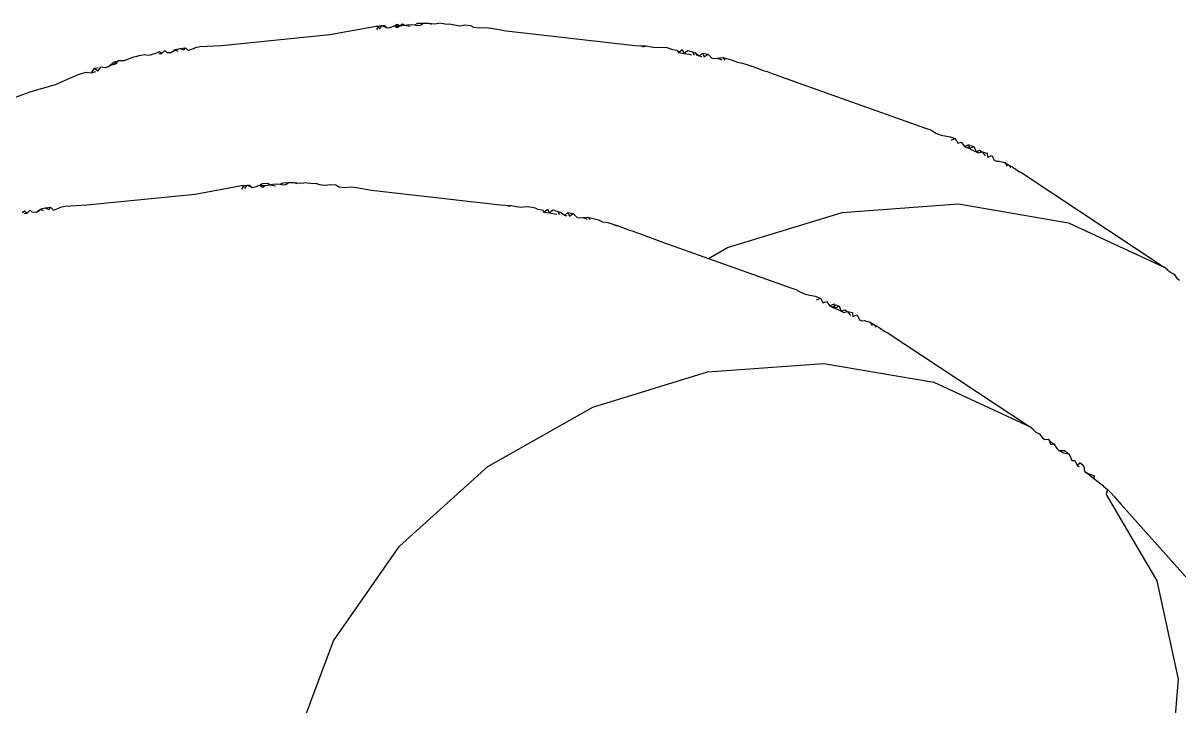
# Model space of a CAD drawing. Header units: inches. Extents: x 9636 to 21597, y -10243 to 557.
# Drawn here: x 14774.12 to 14774.926, y -8335.51 to -8335.033 of the extents above; entities that cross this region are included whole.
import ezdxf

# ---------------------------------------------------------------- set-up
doc = ezdxf.new("R2010")
doc.units = ezdxf.units.IN
doc.header["$MEASUREMENT"] = 0
doc.layers.add('Edges', color=7, linetype='Continuous')

# ---------------------------------------------------------------- blocks, each defined once
blk = doc.blocks.new('FF')
at = {"layer": 'Edges', "color": 252, "true_color": 0x939598}
for p, q in [((14774.33376, -8335.04128), (14774.36615, -8335.03542)), ((14774.36615, -8335.03542), (14774.36996, -8335.03498)), ((14774.36615, -8335.03542), (14774.36807, -8335.03544)), ((14774.36644, -8335.03779), (14774.36807, -8335.03544)), ((14774.36807, -8335.03544), (14774.36996, -8335.03498)), ((14774.36831, -8335.0375), (14774.36996, -8335.03498)), ((14774.36996, -8335.03498), (14774.37175, -8335.03503)), ((14774.36996, -8335.03498), (14774.37358, -8335.03669)), ((14774.37175, -8335.03503), (14774.37358, -8335.03669)), ((14774.37358, -8335.03669), (14774.37569, -8335.03636)), ((14774.37569, -8335.03636), (14774.37885, -8335.0352)), ((14774.37885, -8335.0352), (14774.38063, -8335.03402)), ((14774.37885, -8335.0352), (14774.38263, -8335.03529)), ((14774.37885, -8335.0352), (14774.3808, -8335.0364)), ((14774.38063, -8335.03402), (14774.38263, -8335.03529)), ((14774.3808, -8335.0364), (14774.38263, -8335.03529)), ((14774.38263, -8335.03529), (14774.38445, -8335.03377)), ((14774.38263, -8335.03529), (14774.38604, -8335.03476)), ((14774.38445, -8335.03377), (14774.38604, -8335.03476)), ((14774.38604, -8335.03476), (14774.38794, -8335.03447)), ((14774.38604, -8335.03476), (14774.38988, -8335.03546)), ((14774.38794, -8335.03447), (14774.39067, -8335.03424)), ((14774.39067, -8335.03424), (14774.39296, -8335.03441)), ((14774.39296, -8335.03441), (14774.39517, -8335.03335)), ((14774.39296, -8335.03441), (14774.3952, -8335.03491)), ((14774.39517, -8335.03335), (14774.39899, -8335.03329)), ((14774.3952, -8335.03491), (14774.3971, -8335.03471)), ((14774.3971, -8335.03471), (14774.39899, -8335.03329)), ((14774.39899, -8335.03329), (14774.40282, -8335.03329)), ((14774.40282, -8335.03329), (14774.40667, -8335.03372)), ((14774.40282, -8335.03329), (14774.40465, -8335.03393)), ((14774.40667, -8335.03372), (14774.40971, -8335.03341)), ((14774.41452, -8335.03395), (14774.40971, -8335.03341)), ((14774.41452, -8335.03395), (14774.41736, -8335.03373)), ((14774.41736, -8335.03373), (14774.42181, -8335.03478)), ((14774.42181, -8335.03478), (14774.42466, -8335.0351)), ((14774.42466, -8335.0351), (14774.42805, -8335.03453)), ((14774.42805, -8335.03453), (14774.43186, -8335.03491)), ((14774.43186, -8335.03491), (14774.43394, -8335.03615)), ((14774.43394, -8335.03615), (14774.43806, -8335.03662)), ((14774.43806, -8335.03662), (14774.4425, -8335.03625)), ((14774.4425, -8335.03625), (14774.44629, -8335.03682)), ((14774.44629, -8335.03682), (14774.45685, -8335.03869)), ((14774.45685, -8335.03869), (14774.54676, -8335.04894)), ((14774.25813, -8335.04888), (14774.33376, -8335.04128)), ((14774.20847, -8335.05547), (14774.21292, -8335.05413)), ((14774.21292, -8335.05413), (14774.21467, -8335.05309)), ((14774.21431, -8335.05481), (14774.21646, -8335.05457)), ((14774.21467, -8335.05309), (14774.21646, -8335.05457)), ((14774.21646, -8335.05457), (14774.21843, -8335.05246)), ((14774.21843, -8335.05246), (14774.2198, -8335.05374)), ((14774.2198, -8335.05374), (14774.22288, -8335.05384)), ((14774.22288, -8335.05384), (14774.22702, -8335.05149)), ((14774.22288, -8335.05384), (14774.22565, -8335.05184)), ((14774.22565, -8335.05184), (14774.22702, -8335.05149)), ((14774.22565, -8335.05184), (14774.22762, -8335.05286)), ((14774.22702, -8335.05149), (14774.22902, -8335.05096)), ((14774.22902, -8335.05096), (14774.23282, -8335.05052)), ((14774.22902, -8335.05096), (14774.23183, -8335.05198)), ((14774.23183, -8335.05198), (14774.23282, -8335.05052)), ((14774.23282, -8335.05052), (14774.23482, -8335.05249)), ((14774.23482, -8335.05249), (14774.24074, -8335.05013)), ((14774.24074, -8335.05013), (14774.24289, -8335.04969)), ((14774.24289, -8335.04969), (14774.25813, -8335.04888)), ((14774.54676, -8335.04894), (14774.55061, -8335.04908)), ((14774.55061, -8335.04908), (14774.55446, -8335.04927)), ((14774.55221, -8335.04983), (14774.55446, -8335.04927)), ((14774.55446, -8335.04927), (14774.5606, -8335.05044)), ((14774.5606, -8335.05044), (14774.56518, -8335.05007)), ((14774.56518, -8335.05007), (14774.569, -8335.05045)), ((14774.569, -8335.05045), (14774.57107, -8335.05096)), ((14774.57107, -8335.05096), (14774.5728, -8335.05183)), ((14774.5728, -8335.05183), (14774.57618, -8335.05221)), ((14774.57618, -8335.05221), (14774.57721, -8335.05392)), ((14774.57721, -8335.05392), (14774.57963, -8335.05178)), ((14774.57721, -8335.05392), (14774.58094, -8335.05453)), ((14774.57963, -8335.05178), (14774.58094, -8335.05453)), ((14774.58094, -8335.05453), (14774.5834, -8335.05235)), ((14774.58094, -8335.05453), (14774.58469, -8335.05505)), ((14774.5834, -8335.05235), (14774.587, -8335.05343)), ((14774.587, -8335.05343), (14774.58803, -8335.05569)), ((14774.587, -8335.05343), (14774.5888, -8335.05397)), ((14774.5888, -8335.05397), (14774.59183, -8335.05604)), ((14774.5888, -8335.05397), (14774.58995, -8335.05578)), ((14774.59183, -8335.05604), (14774.59391, -8335.05422)), ((14774.59391, -8335.05422), (14774.59513, -8335.05685)), ((14774.59391, -8335.05422), (14774.59763, -8335.05498)), ((14774.59513, -8335.05685), (14774.59763, -8335.05498)), ((14774.59763, -8335.05498), (14774.60036, -8335.0577)), ((14774.17859, -8335.06393), (14774.18032, -8335.06267)), ((14774.18032, -8335.06267), (14774.18291, -8335.06053)), ((14774.18032, -8335.06267), (14774.18347, -8335.06202)), ((14774.18291, -8335.06053), (14774.18654, -8335.05948)), ((14774.18654, -8335.05948), (14774.18347, -8335.06202)), ((14774.18347, -8335.06202), (14774.18522, -8335.06133)), ((14774.18654, -8335.05948), (14774.19012, -8335.05941)), ((14774.19012, -8335.05941), (14774.1968, -8335.0568)), ((14774.1968, -8335.0568), (14774.2005, -8335.05593)), ((14774.19866, -8335.05659), (14774.2005, -8335.05593)), ((14774.2005, -8335.05593), (14774.20421, -8335.05511)), ((14774.20421, -8335.05511), (14774.20643, -8335.0557)), ((14774.20643, -8335.0557), (14774.20847, -8335.05547)), ((14774.58469, -8335.05505), (14774.58617, -8335.05538)), ((14774.58995, -8335.05578), (14774.59326, -8335.05654)), ((14774.60036, -8335.0577), (14774.60224, -8335.05801)), ((14774.60224, -8335.05801), (14774.60428, -8335.05777)), ((14774.60428, -8335.05777), (14774.60799, -8335.05736)), ((14774.60428, -8335.05777), (14774.60749, -8335.05887)), ((14774.60799, -8335.05736), (14774.61165, -8335.05831)), ((14774.60799, -8335.05736), (14774.60944, -8335.05919)), ((14774.61165, -8335.05831), (14774.61531, -8335.0593)), ((14774.61531, -8335.0593), (14774.61808, -8335.0606)), ((14774.61808, -8335.0606), (14774.62183, -8335.06121)), ((14774.62183, -8335.06121), (14774.62544, -8335.06234)), ((14774.62544, -8335.06234), (14774.62902, -8335.06352)), ((14774.62544, -8335.06234), (14774.62748, -8335.06322)), ((14774.14634, -8335.07428), (14774.15595, -8335.07008)), ((14774.15595, -8335.07008), (14774.15943, -8335.06867)), ((14774.15943, -8335.06867), (14774.16381, -8335.06758)), ((14774.16381, -8335.06758), (14774.16728, -8335.06794)), ((14774.16728, -8335.06794), (14774.16929, -8335.06496)), ((14774.16728, -8335.06794), (14774.17025, -8335.0672)), ((14774.17204, -8335.06465), (14774.16929, -8335.06496)), ((14774.16929, -8335.06496), (14774.17199, -8335.06652)), ((14774.17199, -8335.06652), (14774.17379, -8335.06403)), ((14774.17685, -8335.06461), (14774.17379, -8335.06403)), ((14774.17859, -8335.06393), (14774.17685, -8335.06461)), ((14774.62748, -8335.06322), (14774.62902, -8335.06352)), ((14774.62902, -8335.06352), (14774.63701, -8335.06662)), ((14774.63701, -8335.06662), (14774.63894, -8335.06707)), ((14774.63894, -8335.06707), (14774.64244, -8335.06843)), ((14774.64244, -8335.06843), (14774.64386, -8335.06893)), ((14774.64386, -8335.06893), (14774.66061, -8335.07504)), ((14774.12437, -8335.0814), (14774.14295, -8335.07587)), ((14774.14295, -8335.07587), (14774.14634, -8335.07428)), ((14774.66061, -8335.07504), (14774.7496, -8335.10676)), ((14774.11171, -8335.08585), (14774.12437, -8335.0814)), ((14774.7496, -8335.10676), (14774.75321, -8335.1079)), ((14774.75321, -8335.1079), (14774.75675, -8335.11009)), ((14774.75675, -8335.11009), (14774.76061, -8335.11147)), ((14774.76061, -8335.11147), (14774.76672, -8335.11263)), ((14774.76672, -8335.11263), (14774.77022, -8335.11398)), ((14774.76759, -8335.11513), (14774.77022, -8335.11398)), ((14774.77022, -8335.11398), (14774.77217, -8335.11726)), ((14774.77217, -8335.11726), (14774.77449, -8335.11642)), ((14774.77449, -8335.11642), (14774.77685, -8335.11943)), ((14774.77685, -8335.11943), (14774.77987, -8335.11802)), ((14774.77685, -8335.11943), (14774.78019, -8335.12099)), ((14774.77685, -8335.11943), (14774.77852, -8335.12021)), ((14774.77852, -8335.12021), (14774.78105, -8335.11875)), ((14774.77987, -8335.11802), (14774.78019, -8335.12099)), ((14774.78019, -8335.12099), (14774.78326, -8335.11954)), ((14774.78105, -8335.11875), (14774.78326, -8335.11954)), ((14774.78326, -8335.11954), (14774.78486, -8335.12316)), ((14774.77852, -8335.12021), (14774.78019, -8335.12099)), ((14774.78019, -8335.12099), (14774.78188, -8335.12172)), ((14774.78188, -8335.12172), (14774.78486, -8335.12316)), ((14774.78486, -8335.12316), (14774.78734, -8335.12217)), ((14774.78486, -8335.12316), (14774.78653, -8335.12394)), ((14774.78653, -8335.12394), (14774.78913, -8335.12332)), ((14774.78734, -8335.12217), (14774.78913, -8335.12332)), ((14774.78913, -8335.12332), (14774.79121, -8335.12611)), ((14774.78913, -8335.12332), (14774.79262, -8335.12405)), ((14774.79262, -8335.12405), (14774.79289, -8335.12689)), ((14774.79289, -8335.12689), (14774.7959, -8335.12575)), ((14774.7959, -8335.12575), (14774.79757, -8335.12907)), ((14774.79757, -8335.12907), (14774.79925, -8335.12985)), ((14774.79925, -8335.12985), (14774.80109, -8335.12965)), ((14774.80109, -8335.12965), (14774.80493, -8335.13072)), ((14774.80493, -8335.13072), (14774.8081, -8335.13258)), ((14774.80493, -8335.13072), (14774.8065, -8335.13322)), ((14774.8081, -8335.13258), (14774.81123, -8335.13448)), ((14774.8081, -8335.13258), (14774.80893, -8335.13435)), ((14774.81123, -8335.13448), (14774.81519, -8335.13726)), ((14774.81519, -8335.13726), (14774.81679, -8335.13801)), ((14774.81679, -8335.13801), (14774.91627, -8335.20379)), ((14774.23969, -8335.15269), (14774.27209, -8335.14684)), ((14774.27209, -8335.14684), (14774.27589, -8335.1464)), ((14774.27209, -8335.14684), (14774.27401, -8335.14686)), ((14774.27237, -8335.14921), (14774.27401, -8335.14686)), ((14774.27401, -8335.14686), (14774.27589, -8335.1464)), ((14774.27425, -8335.14892), (14774.27589, -8335.1464)), ((14774.27589, -8335.1464), (14774.27769, -8335.14644)), ((14774.27589, -8335.1464), (14774.27952, -8335.14811)), ((14774.27769, -8335.14644), (14774.27952, -8335.14811)), ((14774.27952, -8335.14811), (14774.28163, -8335.14778)), ((14774.28163, -8335.14778), (14774.28478, -8335.14661)), ((14774.28478, -8335.14661), (14774.28657, -8335.14544)), ((14774.28478, -8335.14661), (14774.28857, -8335.14671)), ((14774.28478, -8335.14661), (14774.28674, -8335.14782)), ((14774.28657, -8335.14544), (14774.29039, -8335.14519)), ((14774.28674, -8335.14782), (14774.28857, -8335.14671)), ((14774.28857, -8335.14671), (14774.29198, -8335.14618)), ((14774.29039, -8335.14519), (14774.29198, -8335.14618)), ((14774.29198, -8335.14618), (14774.29387, -8335.14588)), ((14774.29198, -8335.14618), (14774.29582, -8335.14688)), ((14774.29387, -8335.14588), (14774.29661, -8335.14565)), ((14774.29661, -8335.14565), (14774.29889, -8335.14582)), ((14774.29889, -8335.14582), (14774.3011, -8335.14477)), ((14774.29889, -8335.14582), (14774.30113, -8335.14633)), ((14774.3011, -8335.14477), (14774.30493, -8335.14471)), ((14774.30113, -8335.14633), (14774.30304, -8335.14613)), ((14774.30304, -8335.14613), (14774.30493, -8335.14471)), ((14774.30493, -8335.14471), (14774.30876, -8335.14471)), ((14774.30876, -8335.14471), (14774.3126, -8335.14514)), ((14774.30876, -8335.14471), (14774.31058, -8335.14535)), ((14774.3126, -8335.14514), (14774.31565, -8335.14483)), ((14774.32046, -8335.14537), (14774.31565, -8335.14483)), ((14774.32046, -8335.14537), (14774.3233, -8335.14515)), ((14774.3233, -8335.14515), (14774.32774, -8335.1462)), ((14774.32774, -8335.1462), (14774.33059, -8335.14652)), ((14774.33059, -8335.14652), (14774.33399, -8335.14595)), ((14774.33399, -8335.14595), (14774.3378, -8335.14633)), ((14774.3378, -8335.14633), (14774.33988, -8335.14757)), ((14774.33988, -8335.14757), (14774.344, -8335.14804)), ((14774.344, -8335.14804), (14774.34844, -8335.14766)), ((14774.34844, -8335.14766), (14774.35223, -8335.14824)), ((14774.35223, -8335.14824), (14774.36279, -8335.1501)), ((14774.36279, -8335.1501), (14774.4527, -8335.16036)), ((14774.16407, -8335.16029), (14774.23969, -8335.15269)), ((14774.69142, -8335.16551), (14774.77261, -8335.15958)), ((14774.77261, -8335.15958), (14774.84944, -8335.17271)), ((14774.11886, -8335.16554), (14774.1206, -8335.16451)), ((14774.12024, -8335.16623), (14774.1224, -8335.16599)), ((14774.1206, -8335.16451), (14774.1224, -8335.16599)), ((14774.1224, -8335.16599), (14774.12436, -8335.16388)), ((14774.12436, -8335.16388), (14774.12573, -8335.16516)), ((14774.12573, -8335.16516), (14774.12881, -8335.16526)), ((14774.12881, -8335.16526), (14774.13296, -8335.1629)), ((14774.12881, -8335.16526), (14774.13159, -8335.16326)), ((14774.13159, -8335.16326), (14774.13296, -8335.1629)), ((14774.13159, -8335.16326), (14774.13356, -8335.16427)), ((14774.13296, -8335.1629), (14774.13496, -8335.16238)), ((14774.13496, -8335.16238), (14774.13876, -8335.16194)), ((14774.13496, -8335.16238), (14774.13777, -8335.1634)), ((14774.13777, -8335.1634), (14774.13876, -8335.16194)), ((14774.13876, -8335.16194), (14774.14076, -8335.16391)), ((14774.14076, -8335.16391), (14774.14668, -8335.16155)), ((14774.14668, -8335.16155), (14774.14883, -8335.16111)), ((14774.14883, -8335.16111), (14774.16407, -8335.16029)), ((14774.4527, -8335.16036), (14774.45655, -8335.1605)), ((14774.45655, -8335.1605), (14774.4604, -8335.16069)), ((14774.45815, -8335.16125), (14774.4604, -8335.16069)), ((14774.4604, -8335.16069), (14774.46654, -8335.16186)), ((14774.46654, -8335.16186), (14774.47112, -8335.16149)), ((14774.47112, -8335.16149), (14774.47493, -8335.16187)), ((14774.47493, -8335.16187), (14774.477, -8335.16237)), ((14774.477, -8335.16237), (14774.47874, -8335.16324)), ((14774.47874, -8335.16324), (14774.48211, -8335.16363)), ((14774.48211, -8335.16363), (14774.48314, -8335.16533)), ((14774.48314, -8335.16533), (14774.48556, -8335.1632)), ((14774.48314, -8335.16533), (14774.48688, -8335.16594)), ((14774.48556, -8335.1632), (14774.48688, -8335.16594)), ((14774.48688, -8335.16594), (14774.48934, -8335.16377)), ((14774.48688, -8335.16594), (14774.49063, -8335.16647)), ((14774.48934, -8335.16377), (14774.49293, -8335.16485)), ((14774.49063, -8335.16647), (14774.4921, -8335.1668)), ((14774.49293, -8335.16485), (14774.49397, -8335.1671)), ((14774.49293, -8335.16485), (14774.49474, -8335.16539)), ((14774.49474, -8335.16539), (14774.49777, -8335.16746)), ((14774.49777, -8335.16746), (14774.49984, -8335.16563)), ((14774.49777, -8335.16746), (14774.4992, -8335.16796)), ((14774.49984, -8335.16563), (14774.50106, -8335.16826)), ((14774.49984, -8335.16563), (14774.50357, -8335.16639)), ((14774.50106, -8335.16826), (14774.50357, -8335.16639)), ((14774.50357, -8335.16639), (14774.5063, -8335.16912)), ((14774.61141, -8335.19008), (14774.69142, -8335.16551)), ((14774.5063, -8335.16912), (14774.50817, -8335.16943)), ((14774.50817, -8335.16943), (14774.51022, -8335.16919)), ((14774.51022, -8335.16919), (14774.51392, -8335.16878)), ((14774.51022, -8335.16919), (14774.51343, -8335.17028)), ((14774.51392, -8335.16878), (14774.51759, -8335.16973)), ((14774.51392, -8335.16878), (14774.51538, -8335.1706)), ((14774.51759, -8335.16973), (14774.52124, -8335.17072)), ((14774.52124, -8335.17072), (14774.52402, -8335.17202)), ((14774.52402, -8335.17202), (14774.52777, -8335.17263)), ((14774.52777, -8335.17263), (14774.53137, -8335.17376)), ((14774.53137, -8335.17376), (14774.53495, -8335.17494)), ((14774.53137, -8335.17376), (14774.53341, -8335.17464)), ((14774.53341, -8335.17464), (14774.53495, -8335.17494)), ((14774.53495, -8335.17494), (14774.54295, -8335.17804)), ((14774.84944, -8335.17271), (14774.91627, -8335.20379)), ((14774.54295, -8335.17804), (14774.54488, -8335.17849)), ((14774.54488, -8335.17849), (14774.54838, -8335.17984)), ((14774.54838, -8335.17984), (14774.5498, -8335.18035)), ((14774.5498, -8335.18035), (14774.56654, -8335.18645)), ((14774.56654, -8335.18645), (14774.59801, -8335.19767)), ((14774.59801, -8335.19767), (14774.61141, -8335.19008)), ((14774.59801, -8335.19767), (14774.65554, -8335.21818)), ((14774.91854, -8335.20564), (14774.91627, -8335.20379)), ((14774.91854, -8335.20564), (14774.92078, -8335.20763)), ((14774.92078, -8335.20763), (14774.92314, -8335.20871)), ((14774.92314, -8335.20871), (14774.92501, -8335.2114)), ((14774.92501, -8335.2114), (14774.92687, -8335.21288)), ((14774.65554, -8335.21818), (14774.65915, -8335.21932)), ((14774.65915, -8335.21932), (14774.66269, -8335.22151)), ((14774.66269, -8335.22151), (14774.66655, -8335.22288)), ((14774.66655, -8335.22288), (14774.67266, -8335.22404)), ((14774.67266, -8335.22404), (14774.67616, -8335.2254)), ((14774.67353, -8335.22655), (14774.67616, -8335.2254)), ((14774.67616, -8335.2254), (14774.6781, -8335.22867)), ((14774.6781, -8335.22867), (14774.68043, -8335.22783)), ((14774.68043, -8335.22783), (14774.68278, -8335.23085)), ((14774.68278, -8335.23085), (14774.68581, -8335.22943)), ((14774.68278, -8335.23085), (14774.68612, -8335.23241)), ((14774.68278, -8335.23085), (14774.68445, -8335.23163)), ((14774.68445, -8335.23163), (14774.68699, -8335.23017)), ((14774.68445, -8335.23163), (14774.68612, -8335.23241)), ((14774.68581, -8335.22943), (14774.68612, -8335.23241)), ((14774.68612, -8335.23241), (14774.6892, -8335.23096)), ((14774.68612, -8335.23241), (14774.68782, -8335.23314)), ((14774.68699, -8335.23017), (14774.6892, -8335.23096)), ((14774.6892, -8335.23096), (14774.6908, -8335.23458)), ((14774.68782, -8335.23314), (14774.6908, -8335.23458)), ((14774.6908, -8335.23458), (14774.69328, -8335.23359)), ((14774.6908, -8335.23458), (14774.69247, -8335.23536)), ((14774.69247, -8335.23536), (14774.69507, -8335.23474)), ((14774.69328, -8335.23359), (14774.69507, -8335.23474)), ((14774.69507, -8335.23474), (14774.69715, -8335.23753)), ((14774.69507, -8335.23474), (14774.69855, -8335.23547)), ((14774.69855, -8335.23547), (14774.69882, -8335.23831)), ((14774.69882, -8335.23831), (14774.70184, -8335.23716)), ((14774.70184, -8335.23716), (14774.70351, -8335.24049)), ((14774.70351, -8335.24049), (14774.70518, -8335.24127)), ((14774.70518, -8335.24127), (14774.70703, -8335.24107)), ((14774.70703, -8335.24107), (14774.71087, -8335.24214)), ((14774.71087, -8335.24214), (14774.71403, -8335.244)), ((14774.71087, -8335.24214), (14774.71244, -8335.24464)), ((14774.71403, -8335.244), (14774.71717, -8335.2459)), ((14774.71403, -8335.244), (14774.71486, -8335.24577)), ((14774.71717, -8335.2459), (14774.72112, -8335.24868)), ((14774.72112, -8335.24868), (14774.72272, -8335.24942)), ((14774.72272, -8335.24942), (14774.82221, -8335.31521)), ((14774.59736, -8335.27693), (14774.67855, -8335.271)), ((14774.67855, -8335.271), (14774.75538, -8335.28413)), ((14774.51735, -8335.3015), (14774.59736, -8335.27693)), ((14774.75538, -8335.28413), (14774.82221, -8335.31521)), ((14774.44398, -8335.34305), (14774.51735, -8335.3015)), ((14774.82448, -8335.31706), (14774.82221, -8335.31521)), ((14774.82448, -8335.31706), (14774.82672, -8335.31905)), ((14774.82672, -8335.31905), (14774.82907, -8335.32013)), ((14774.82907, -8335.32013), (14774.83094, -8335.32282)), ((14774.83094, -8335.32282), (14774.83281, -8335.3243)), ((14774.83281, -8335.3243), (14774.8355, -8335.32392)), ((14774.8355, -8335.32392), (14774.83752, -8335.32619)), ((14774.8355, -8335.32392), (14774.83702, -8335.32763)), ((14774.83702, -8335.32763), (14774.83911, -8335.32723)), ((14774.83752, -8335.32619), (14774.83911, -8335.32723)), ((14774.83911, -8335.32723), (14774.84138, -8335.33052)), ((14774.84138, -8335.33052), (14774.84257, -8335.33185)), ((14774.84257, -8335.33185), (14774.8467, -8335.33193)), ((14774.84257, -8335.33185), (14774.84598, -8335.33355)), ((14774.84598, -8335.33355), (14774.84955, -8335.33413)), ((14774.8467, -8335.33193), (14774.84955, -8335.33413)), ((14774.84955, -8335.33413), (14774.85081, -8335.33619)), ((14774.85081, -8335.33619), (14774.85173, -8335.33884)), ((14774.38224, -8335.39873), (14774.44398, -8335.34305)), ((14774.85173, -8335.33884), (14774.85392, -8335.3388)), ((14774.85392, -8335.3388), (14774.85536, -8335.34218)), ((14774.85536, -8335.34218), (14774.85732, -8335.34049)), ((14774.85536, -8335.34218), (14774.85676, -8335.34329)), ((14774.86002, -8335.34283), (14774.85732, -8335.34049)), ((14774.86002, -8335.34283), (14774.86068, -8335.3464)), ((14774.86068, -8335.3464), (14774.86208, -8335.34751)), ((14774.86208, -8335.34751), (14774.86735, -8335.34956)), ((14774.86719, -8335.35156), (14774.86208, -8335.34751)), ((14774.86735, -8335.34956), (14774.86719, -8335.35156)), ((14774.87379, -8335.35679), (14774.86719, -8335.35156)), ((14774.87379, -8335.35679), (14774.87492, -8335.35769)), ((14774.87379, -8335.35679), (14774.87675, -8335.35913)), ((14774.87675, -8335.35913), (14774.87571, -8335.36271)), ((14774.87675, -8335.35913), (14774.87911, -8335.36173)), ((14774.87571, -8335.36271), (14774.911, -8335.42282)), ((14774.87911, -8335.36173), (14774.88143, -8335.36436)), ((14774.88143, -8335.36436), (14774.8861, -8335.36963)), ((14774.8861, -8335.36963), (14774.96095, -8335.45359)), ((14774.33634, -8335.46477), (14774.38224, -8335.39873)), ((14774.911, -8335.42282), (14774.92609, -8335.49163)), ((14774.30941, -8335.53665), (14774.33634, -8335.46477)), ((14774.92609, -8335.49163), (14774.91997, -8335.56446))]:
    blk.add_line(p, q, dxfattribs=at)

msp = doc.modelspace()

# ---------------------------------------------------------------- block references
at = {"color": 18, "true_color": 0x000000}
msp.add_blockref('FF', (0, 0), dxfattribs=at)

doc.saveas('drawing.dxf')
